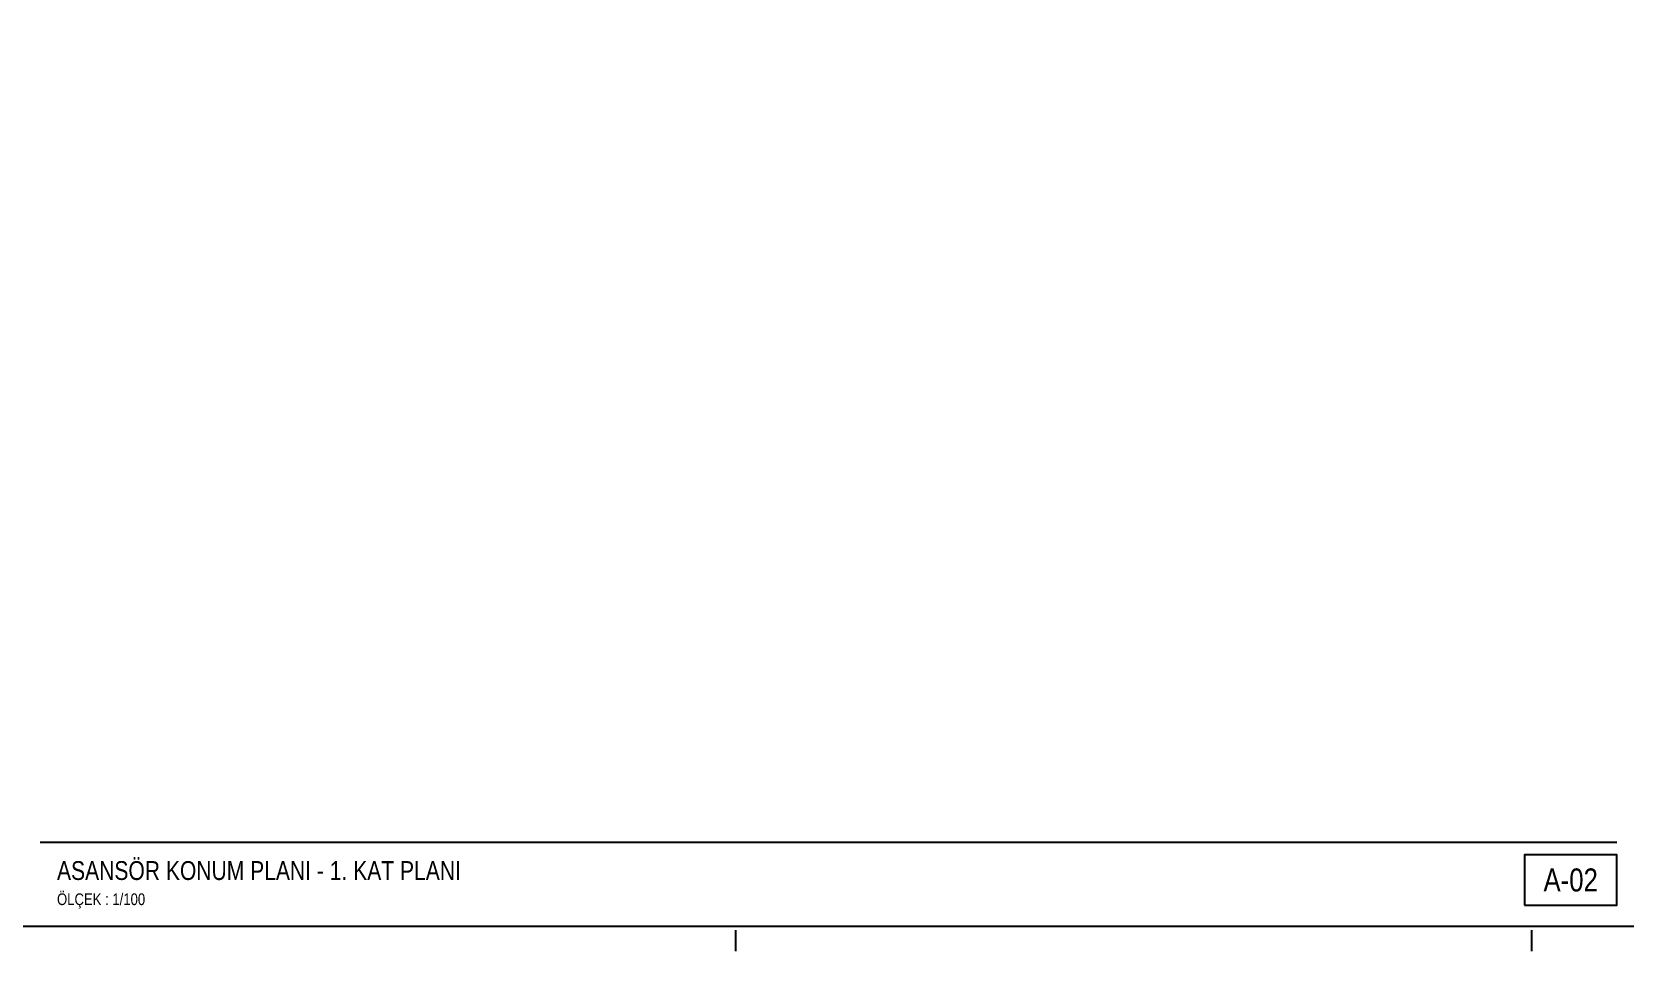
# Model space of a CAD drawing. Header units: centimetres. Extents: x 0 to 13234, y -30 to 2970.
# Drawn here: x 1160 to 3061, y -30 to 1068 of the extents above; entities that cross this region are included whole.
import ezdxf
from ezdxf.enums import TextEntityAlignment as Align

# ---------------------------------------------------------------- set-up
doc = ezdxf.new("R2010")
doc.units = ezdxf.units.CM
doc.linetypes.add('CENTER', pattern=[40, 25, -5, 5, -5])
for name, color, linetype in [('SCOTT-ANTET', 4, 'CONTINUOUS'), ('SCOTT-BASLIK', 5, 'CONTINUOUS'), ('SCOTT-CERCEVE', 7, 'CONTINUOUS'), ('SCOTT-EKSEN', 8, 'CENTER')]:
    doc.layers.add(name, color=color, linetype=linetype)
doc.styles.get("Standard").update_dxf_attribs({"font": 'arial.ttf', "width": 0.8})

msp = doc.modelspace()

# ---------------------------------------------------------------- linework, layer by layer
at = {"layer": 'SCOTT-ANTET'}
msp.add_line((1170, 100), (3051.5, 100), dxfattribs=at)
msp.add_lwpolyline([(2941.5, 25), (3051.5, 25), (3051.5, 85), (2941.5, 85)], close=True, dxfattribs=at)
at = {"layer": 'SCOTT-CERCEVE'}
for points in [[(0, 0), (13233.7, 0), (13233.7, 2970), (0, 2970)], [(100, 0), (13208.7, 0), (13208.7, 2970), (100, 2970)]]:
    msp.add_lwpolyline(points, close=True, dxfattribs=at)
at = {"layer": 'SCOTT-EKSEN'}
for p, q in [((2000, -30), (2000, -5)), ((2950, -30), (2950, -5))]:
    msp.add_line(p, q, dxfattribs=at)

# ---------------------------------------------------------------- texts
at = {"layer": 'SCOTT-ANTET', "width": 0.8}
msp.add_text('A-02', height=27.5, dxfattribs=at).set_placement((2996.5, 55), align=Align.MIDDLE_CENTER)
msp.add_text('ÖLÇEK : 1/100', height=14, dxfattribs=at).set_placement((1190, 25))
at = {"layer": 'SCOTT-BASLIK', "width": 0.8}
msp.add_text('ASANSÖR KONUM PLANI - 1. KAT PLANI', height=22.5, dxfattribs=at).set_placement((1190, 55))

doc.saveas('drawing.dxf')
